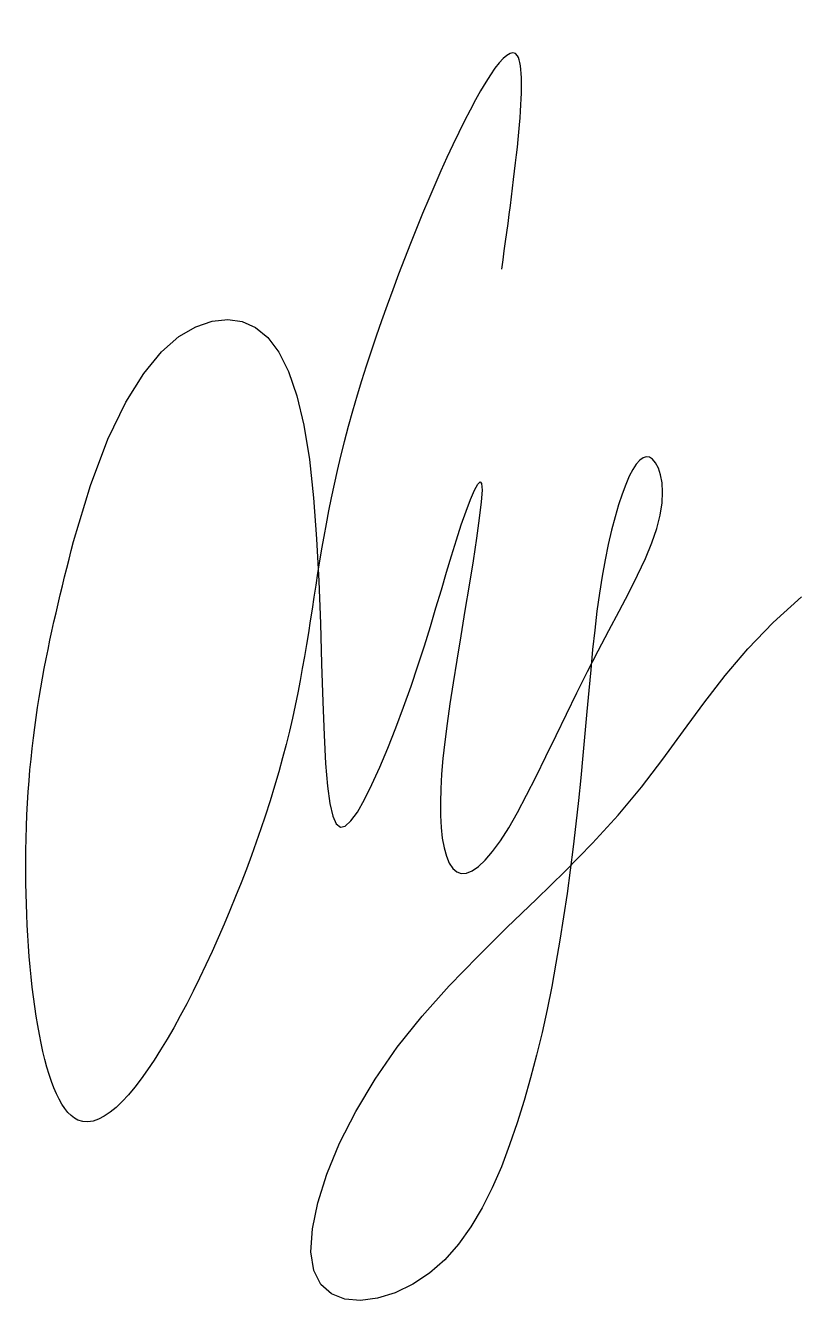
# Model space of a CAD drawing. Header units: millimetres. Extents: x 2042.8 to 2049.5, y 1254.7 to 1265.9.
import ezdxf

# ---------------------------------------------------------------- set-up
doc = ezdxf.new("R2010")
doc.units = ezdxf.units.MM
doc.layers.add('Основная', color=5, linetype='Continuous', lineweight=50)

msp = doc.modelspace()

# ---------------------------------------------------------------- linework, layer by layer
at = {"layer": 'Основная', "color": 5, "lineweight": 30}
msp.add_lwpolyline([(2043.184, 1261.361), (2043.333, 1261.851), (2043.485, 1262.253), (2043.641, 1262.575), (2043.797, 1262.827), (2043.952, 1263.015), (2044.104, 1263.148), (2044.252, 1263.234), (2044.394, 1263.282), (2044.529, 1263.297), (2044.655, 1263.28), (2044.772, 1263.228), (2044.879, 1263.139), (2044.975, 1263.012), (2045.06, 1262.844), (2045.133, 1262.633), (2045.194, 1262.377), (2045.241, 1262.077), (2045.277, 1261.742), (2045.304, 1261.384), (2045.323, 1261.016), (2045.337, 1260.648), (2045.348, 1260.294), (2045.358, 1259.965), (2045.369, 1259.673), (2045.382, 1259.427), (2045.399, 1259.229), (2045.42, 1259.076), (2045.445, 1258.967), (2045.476, 1258.899), (2045.512, 1258.87), (2045.554, 1258.88), (2045.604, 1258.925), (2045.66, 1259.003), (2045.721, 1259.111), (2045.787, 1259.242), (2045.856, 1259.394), (2045.926, 1259.56), (2045.996, 1259.736), (2046.063, 1259.918), (2046.128, 1260.1), (2046.188, 1260.278), (2046.244, 1260.452), (2046.296, 1260.62), (2046.345, 1260.784), (2046.392, 1260.941), (2046.436, 1261.093), (2046.48, 1261.238), (2046.523, 1261.377), (2046.566, 1261.508), (2046.607, 1261.627), (2046.646, 1261.729), (2046.68, 1261.809), (2046.709, 1261.861), (2046.73, 1261.882), (2046.743, 1261.866), (2046.747, 1261.808), (2046.739, 1261.706), (2046.722, 1261.564), (2046.698, 1261.39), (2046.668, 1261.193), (2046.633, 1260.981), (2046.597, 1260.761), (2046.561, 1260.54), (2046.526, 1260.327), (2046.495, 1260.129), (2046.467, 1259.945), (2046.442, 1259.774), (2046.422, 1259.616), (2046.406, 1259.469), (2046.394, 1259.332), (2046.386, 1259.204), (2046.383, 1259.085), (2046.384, 1258.973), (2046.39, 1258.869), (2046.4, 1258.774), (2046.416, 1258.69), (2046.436, 1258.617), (2046.461, 1258.558), (2046.491, 1258.512), (2046.526, 1258.482), (2046.566, 1258.467), (2046.611, 1258.47), (2046.661, 1258.49), (2046.716, 1258.528), (2046.775, 1258.584), (2046.839, 1258.658), (2046.907, 1258.752), (2046.979, 1258.866), (2047.055, 1258.999), (2047.135, 1259.149), (2047.218, 1259.312), (2047.303, 1259.487), (2047.392, 1259.669), (2047.482, 1259.855), (2047.574, 1260.043), (2047.667, 1260.229), (2047.76, 1260.409), (2047.852, 1260.585), (2047.942, 1260.753), (2048.026, 1260.915), (2048.103, 1261.068), (2048.171, 1261.214), (2048.227, 1261.35), (2048.271, 1261.476), (2048.3, 1261.592), (2048.316, 1261.698), (2048.321, 1261.792), (2048.316, 1261.874), (2048.303, 1261.944), (2048.284, 1262.002), (2048.26, 1262.047), (2048.234, 1262.079), (2048.207, 1262.097), (2048.179, 1262.101), (2048.15, 1262.092), (2048.121, 1262.071), (2048.091, 1262.036), (2048.061, 1261.989), (2048.03, 1261.93), (2047.999, 1261.858), (2047.968, 1261.775), (2047.936, 1261.681), (2047.906, 1261.576), (2047.876, 1261.461), (2047.847, 1261.336), (2047.819, 1261.202), (2047.793, 1261.06), (2047.77, 1260.91), (2047.748, 1260.753), (2047.729, 1260.589), (2047.711, 1260.419), (2047.694, 1260.244), (2047.677, 1260.063), (2047.661, 1259.878), (2047.644, 1259.688), (2047.626, 1259.496), (2047.608, 1259.3), (2047.587, 1259.102), (2047.565, 1258.901), (2047.541, 1258.699), (2047.516, 1258.497), (2047.488, 1258.293), (2047.458, 1258.089), (2047.426, 1257.886), (2047.391, 1257.684), (2047.354, 1257.482), (2047.314, 1257.281), (2047.27, 1257.081), (2047.222, 1256.883), (2047.17, 1256.685), (2047.114, 1256.489), (2047.053, 1256.293), (2046.987, 1256.1), (2046.915, 1255.91), (2046.835, 1255.727), (2046.747, 1255.551), (2046.649, 1255.387), (2046.541, 1255.236), (2046.421, 1255.1), (2046.288, 1254.983), (2046.143, 1254.886), (2045.99, 1254.812), (2045.836, 1254.764), (2045.687, 1254.744), (2045.551, 1254.756), (2045.433, 1254.802), (2045.341, 1254.884), (2045.28, 1255.007), (2045.255, 1255.169), (2045.268, 1255.368), (2045.315, 1255.596), (2045.394, 1255.847), (2045.505, 1256.115), (2045.646, 1256.393), (2045.814, 1256.674), (2046.007, 1256.953), (2046.225, 1257.224), (2046.461, 1257.487), (2046.709, 1257.743), (2046.964, 1257.995), (2047.22, 1258.242), (2047.47, 1258.487), (2047.71, 1258.731), (2047.933, 1258.975), (2048.136, 1259.22), (2048.323, 1259.465), (2048.502, 1259.71), (2048.681, 1259.952), (2048.866, 1260.192), (2049.065, 1260.427), (2049.284, 1260.656), (2049.532, 1260.879)], dxfattribs=at)
msp.add_spline([(2046.919, 1263.737), (2047.055, 1265.597), (2045.658, 1262.637), (2044.856, 1258.968), (2043.222, 1256.317), (2042.768, 1258.559), (2043.184, 1261.361)], degree=3, dxfattribs=at)

doc.saveas('drawing.dxf')
